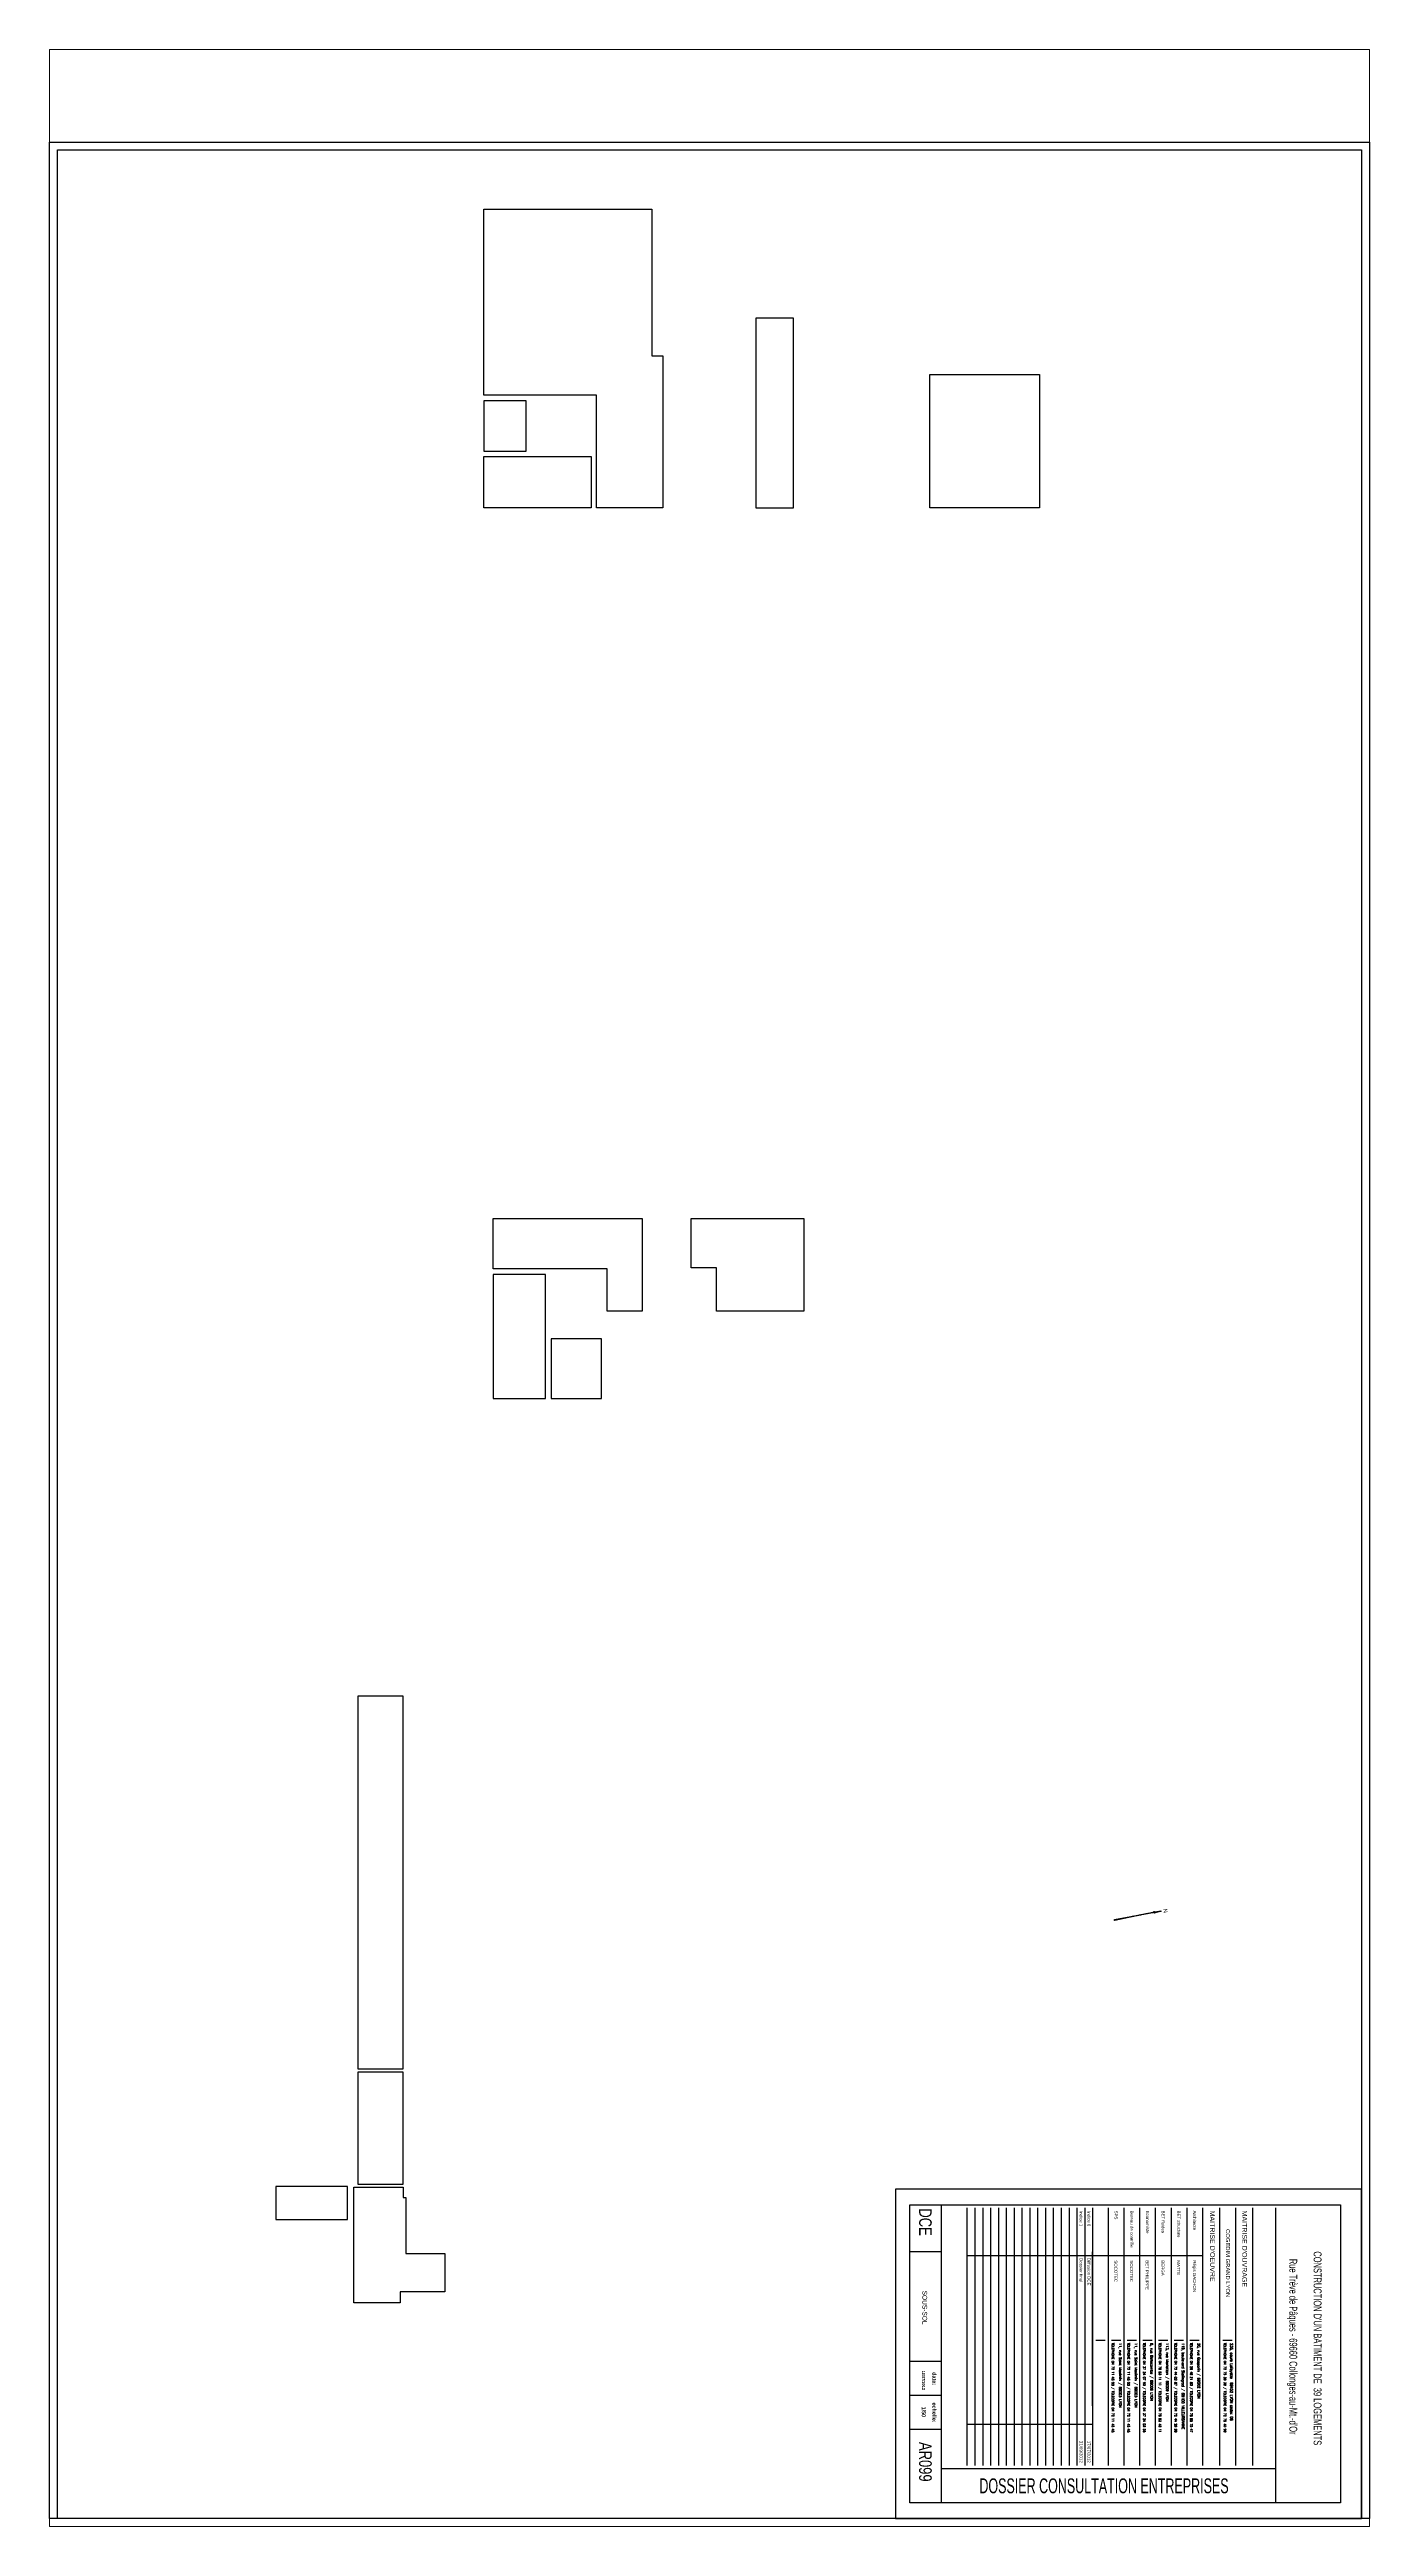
# Paper-space layout 'AR099' of a CAD drawing. Header units: centimetres. Extents: x 59 to 900, y 0 to 1579.
# The model-space entities are those that its viewports show. They can reach past a viewport. Long polylines and large blocks are cut down to what shows.
import ezdxf
from ezdxf.enums import TextEntityAlignment as Align

# ---------------------------------------------------------------- set-up
doc = ezdxf.new("R2010")
doc.units = ezdxf.units.CM
doc.header["$LTSCALE"] = 0.5
doc.layers.get('0').update_dxf_attribs({"linetype": 'CONTINUOUS'})
for name, color, linetype in [('0 CACHE', 255, 'CONTINUOUS'), ('1TEXTE__ARCHI', 7, 'CONTINUOUS'), ('2AMENAGEXT_TEXT', 7, 'CONTINUOUS'), ('3SU', 2, 'CONTINUOUS'), ('6PAPIER', 7, 'CONTINUOUS'), ('6TEXTE', 7, 'CONTINUOUS')]:
    doc.layers.add(name, color=color, linetype=linetype)
doc.styles.add('52', font='romans.shx', dxfattribs={"height": 8})
doc.styles.add('ARIAL', font='arial.ttf')
doc.styles.add('ARIALB', font='')
doc.styles.add('BOLD', font='txt', dxfattribs={"height": 1.2})
doc.styles.add('SIMPLEX1', font='SIMPLEX.shx', dxfattribs={"width": 0.8, "height": 10})
doc.styles.add('STYLE3', font='ARIALN.TTF')
doc.styles.add('STYLE6', font='arial.ttf')
doc.styles.get('ARIALB').set_extended_font_data('Arial Black')

# ---------------------------------------------------------------- blocks, each defined once
blk = doc.blocks.new('NOR01')
for points in [[(0.216, 11.328), (0.048, 11.52), (-0.048, 11.52), (-0.216, 11.328), (0, 13.44)], [(0.178153, 11.414989), (0.061069, 11.5488), (-0.061069, 11.5488), (-0.178153, 11.414989), (0, 13.156931)], [(-0.168, 0), (0, 11.52), (0.168, 0)], [(0.140306, 11.501978), (0.074137, 11.5776), (-0.074137, 11.5776), (-0.140306, 11.501978), (0, 12.873862)], [(-0.138777, 0.0288), (0, 9.544933), (0.138777, 0.0288)], [(-0.109554, 0.0576), (0, 7.569866), (0.109554, 0.0576)], [(0.10246, 11.588967), (0.087206, 11.6064), (-0.087206, 11.6064), (-0.10246, 11.588967), (0, 12.590793)], [(0.068781, 11.6352), (-0.068781, 11.6352), (0, 12.307724)], [(0.036885, 11.664), (-0.036885, 11.664), (0, 12.024656)], [(0.00499, 11.6928), (-0.00499, 11.6928), (0, 11.741587)], [(-0.080331, 0.0864), (0, 5.594799), (0.080331, 0.0864)], [(-0.051108, 0.1152), (0, 3.619731), (0.051108, 0.1152)], [(-0.021885, 0.144), (0, 1.644664), (0.021885, 0.144)]]:
    blk.add_lwpolyline(points, close=True)
at = {"style": 'BOLD'}
blk.add_text('N', height=1.152, dxfattribs=at).set_placement((-0.420161, 14.089522))

msp = doc.modelspace()

# ---------------------------------------------------------------- linework, layer by layer
at = {"layer": '3SU'}
for points in [[(26680.1, -12761.424), (27216.1, -12761.424), (27216.1, -13229.424), (27251.1, -13229.424), (27251.1, -13713.424), (27040.1, -13713.424), (27040.1, -13354.424), (26680.1, -13354.424), (26680.1, -12761.424)], [(26710.1, -15978.424), (27185.1, -15978.424), (27185.1, -16273.424), (27073.1, -16273.424), (27073.1, -16138.424), (27073.1, -16138.424), (26710.1, -16138.424), (26710.1, -15978.424)]]:
    msp.add_lwpolyline(points, dxfattribs=at)
for points in [[(27667.1, -13109.424), (27547.1, -13109.424), (27547.1, -13713.424), (27667.1, -13713.424)], [(28451.1, -13713.424), (28101.1, -13713.424), (28101.1, -13288.424), (28451.1, -13288.424)], [(26815.1, -13372.424), (26680.1, -13372.424), (26680.1, -13532.424), (26815.1, -13532.424)], [(26680.1, -13550.424), (27022.1, -13550.424), (27022.1, -13713.424), (26680.1, -13713.424)], [(27700.1, -16273.424), (27422.418, -16273.424), (27422.418, -16135.424), (27341.1, -16135.424), (27341.1, -15978.424), (27700.1, -15978.424)], [(26877.1, -16156.424), (26710.1, -16156.424), (26710.1, -16551.424), (26877.1, -16551.424)], [(27055.1, -16361.424), (26895.1, -16361.424), (26895.1, -16551.424), (27055.1, -16551.424)], [(26424.1, -17500.424), (26279.1, -17500.424), (26279.1, -18688.424), (26424.1, -18688.424)], [(26424.1, -18698.424), (26279.1, -18698.424), (26279.1, -19055.424), (26424.1, -19055.424)], [(26246.1, -19063.424), (26018.1, -19063.424), (26018.1, -19168.424), (26246.1, -19168.424)], [(26266.1, -19065.424), (26424.1, -19065.424), (26424.1, -19098.424), (26432.1, -19098.424), (26432.1, -19276.424), (26556.092, -19276.424), (26556.101, -19398.444), (26414.1, -19398.424), (26414.1, -19433.424), (26266.1, -19433.424)]]:
    msp.add_lwpolyline(points, close=True, dxfattribs=at)

psp = doc.layouts.new('AR099')

# ---------------------------------------------------------------- linework, layer by layer
at = {"layer": '2AMENAGEXT_TEXT'}
psp.add_line((840.3, 36.8), (627.1, 36.8), dxfattribs=at)
psp.add_lwpolyline([(881.5, 205), (881.5, 15), (607.1, 15), (607.1, 205)], close=True, dxfattribs=at)
at = {"layer": '6PAPIER'}
for points in [[(900, 5), (59, 5), (59, 1519.7), (900, 1519.7)], [(895, 5), (64, 5), (64, 1514.7), (895, 1514.7)]]:
    psp.add_lwpolyline(points, close=True, dxfattribs=at)
at = {"layer": '6PAPIER', "color": 254}
psp.add_lwpolyline([(598, 215), (598, 5), (895, 5), (895, 215)], close=True, dxfattribs=at)
at = {"layer": '6TEXTE'}
for p, q in [((627.1, 205), (627.1, 15)), ((643.6, 203), (643.6, 38.8)), ((648.6, 203), (648.6, 38.8)), ((653.6, 203), (653.6, 38.8)), ((658.6, 203), (658.6, 38.8)), ((663.6, 203), (663.6, 38.8)), ((668.6, 203), (668.6, 38.8)), ((673.6, 203), (673.6, 38.8)), ((678.6, 203), (678.6, 38.8)), ((683.6, 203), (683.6, 38.8)), ((688.6, 203), (688.6, 38.8)), ((693.6, 203), (693.6, 38.8)), ((698.6, 203), (698.6, 38.8)), ((703.6, 203), (703.6, 38.8)), ((703.6, 203), (703.6, 38.8)), ((708.6, 203), (708.6, 38.8)), ((713.6, 203), (713.6, 38.8)), ((713.6, 203), (713.6, 38.8)), ((718.6, 203), (718.6, 38.8)), ((723.6, 203), (723.6, 38.8)), ((723.6, 203), (723.6, 175)), ((733.6, 203), (733.6, 38.8)), ((733.6, 203), (733.6, 38.8)), ((743.6, 203), (743.6, 38.8)), ((753.6, 203), (753.6, 38.8)), ((763.6, 203), (763.6, 38.8)), ((773.6, 203), (773.6, 38.8)), ((783.6, 203), (783.6, 38.8)), ((793.6, 203), (793.6, 38.8)), ((804.6, 203), (804.6, 38.8)), ((814.6, 203), (814.6, 38.8)), ((825.6, 203), (825.6, 38.8)), ((840.3, 15), (840.3, 203)), ((627.1, 175), (607.1, 175)), ((723.6, 76.8), (723.6, 175)), ((643.6, 172.6), (723.6, 172.6)), ((723.6, 172.6), (793.6, 172.6)), ((725.6, 118.8), (731.6, 118.8)), ((735.6, 118.8), (741.6, 118.8)), ((745.6, 118.8), (751.6, 118.8)), ((755.6, 118.8), (761.6, 118.8)), ((765.6, 118.8), (771.6, 118.8)), ((775.6, 118.8), (781.6, 118.8)), ((785.6, 118.8), (791.6, 118.8)), ((806.6, 118.8), (812.6, 118.8)), ((627.1, 105.2), (607.1, 105.2)), ((627.1, 83.5), (607.1, 83.5)), ((643.6, 65.3), (723.6, 65.3)), ((723.6, 76.8), (723.6, 38.8)), ((627.1, 61.8), (607.1, 61.8)), ((840.3, 36.8), (627.1, 36.8))]:
    psp.add_line(p, q, dxfattribs=at)
psp.add_lwpolyline([(881.5, 205), (881.5, 15), (607.1, 15), (607.1, 205)], close=True, dxfattribs=at)

# ---------------------------------------------------------------- block references
at = {"layer": '1TEXTE__ARCHI', "xscale": 2.250000000305763, "yscale": 2.250000000305763, "zscale": 2.250000000305763, "rotation": 280.9577049103586}
psp.add_blockref('NOR01', (737.6, 386.5), dxfattribs=at)

# ---------------------------------------------------------------- texts
at = {"layer": '6TEXTE', "style": 'STYLE3', "width": 0.9}
for s, p in [('DCE', (617.1, 194)), ('AR099', (617.1, 41.2))]:
    psp.add_text(s, height=8, rotation=270, dxfattribs=at).set_placement(p, align=Align.MIDDLE_CENTER)
at = {"layer": '6TEXTE'}
for s, height, style, p in [('Indice 1', 2, 'STYLE6', (715.3, 201.1)), ('Indice 0', 2, 'STYLE6', (720.3, 201.1)), ('SPS', 2, 'STYLE6', (737.6, 201.3)), ('Bureau de contrôle', 2, 'STYLE6', (747.6, 201.3)), ('Economiste', 2, 'STYLE6', (757.6, 201.3)), ('BET fluides', 2, 'STYLE6', (767.6, 201.3)), ('BET structure', 2, 'STYLE6', (777.6, 201.3)), ('Dossier final', 2, 'STYLE6', (715.3, 171.1)), ('Diffusion DCE', 2, 'STYLE6', (720.3, 171.1)), ('SOCOTEC', 2, 'STYLE6', (737.4, 169.6)), ('SOCOTEC', 2, 'STYLE6', (747.4, 169.6)), ('BET PHILIPPE', 2, 'STYLE6', (757.4, 169.6)), ('BERGA', 2, 'STYLE6', (767.4, 169.6)), ('MATTE', 2, 'STYLE6', (777.4, 169.6)), ('Régis GACHON', 2, 'STYLE6', (787.6, 169.6)), ('TELEPHONE 04 72 11 45 00 / TELECOPIE 04 72 11 45 45', 1.4, 'SIMPLEX1', (735.9, 117.1)), ('11, rue Saint Maximin / 69003 LYON', 1.6, 'SIMPLEX1', (740.5, 116.9)), ('TELEPHONE 04 72 11 45 00 / TELECOPIE 04 72 11 45 45', 1.4, 'SIMPLEX1', (745.9, 117.1)), ('11, rue Saint Maximin / 69003 LYON', 1.6, 'SIMPLEX1', (750.5, 116.9)), ('TELEPHONE 04 37 24 07 90 / TELECOPIE 04 37 24 03 55', 1.4, 'SIMPLEX1', (755.9, 117.1)), ('6, rue Bellecombe / 69006 LYON', 1.6, 'SIMPLEX1', (760.5, 116.9)), ('TELEPHONE 04 78 83 11 11 / TELECOPIE 04 78 83 48 11', 1.4, 'SIMPLEX1', (765.9, 117.1)), ('113, rue Marietton / 69009 LYON', 1.6, 'SIMPLEX1', (770.5, 116.9)), ('TELEPHONE 04 72 44 02 87 / TELECOPIE 04 72 44 26 59', 1.4, 'SIMPLEX1', (775.9, 117.1)), ('119, boulevard Stalingrad / 69100 VILLEURBANNE', 1.6, 'SIMPLEX1', (780.5, 116.9)), ('TELEPHONE 04 26 46 21 80 / TELECOPIE 04 78 85 75 47', 1.4, 'SIMPLEX1', (785.9, 117.1)), ('20, rue Gasparin / 69002 LYON', 1.6, 'SIMPLEX1', (790.5, 116.9)), ('TELEPHONE 04 72 75 39 39 / TELECOPIE 04 72 75 40 99', 1.4, 'SIMPLEX1', (807.3, 117.1)), ('235, cours Lafayette  69452 LYON cédex 06', 1.6, 'SIMPLEX1', (811.4, 116.8)), ('31/09/2012', 2, 'STYLE6', (715.3, 54.6)), ('17/07/2012', 2, 'STYLE6', (720.3, 54.6))]:
    psp.add_text(s, height=height, rotation=270, dxfattribs=dict(at, style=style)).set_placement(p)
at = {"layer": '6TEXTE', "style": 'STYLE6'}
psp.add_text('Architecte', height=2, rotation=270, dxfattribs=at).set_placement((787.6, 188.9), align=Align.RIGHT)
at = {"layer": '6TEXTE', "style": 'STYLE3', "width": 1.3}
for s, p in [("MAITRISE D'OEUVRE", (798.5, 201.3)), ("MAITRISE D'OUVRAGE", (819, 201.3))]:
    psp.add_text(s, height=3, rotation=270, dxfattribs=at).set_placement(p)
at = {"layer": '6TEXTE', "style": 'STYLE3'}
for s, height, width, p in [('COGEDIM GRAND LYON', 2.5, 1.3, (808.6, 146.1)), ("Rue Trève de Pâques - 69660 Collonges-au-Mt.-d'Or", 5, 0.8, (849, 58.6)), ("CONSTRUCTION D'UN BATIMENT DE  39 LOGEMENTS", 5, 0.8, (864.5, 51.8))]:
    psp.add_text(s, height=height, rotation=270, dxfattribs=dict(at, width=width)).set_placement(p, align=Align.RIGHT)
at = {"layer": '6TEXTE', "style": 'ARIAL', "width": 0.6}
psp.add_text('DOSSIER CONSULTATION ENTREPRISES', height=9.5, dxfattribs=at).set_placement((730.9, 25.9), align=Align.MIDDLE)
at = {"layer": '6TEXTE', "insert": (618.2, 139.5), "char_height": 3, "width": 200, "attachment_point": 2, "rotation": 270, "style": '52'}
psp.add_mtext('{\\fArial|b0|i0|c0|p34;SOUS-SOL}', dxfattribs=at)
at = {"layer": '6TEXTE', "width": 200, "rotation": 270, "line_spacing_factor": 0.7, "style": 'ARIALB'}
for s, insert, char_height, attachment_point in [('{\\fArial Narrow|b1|i0|c0|p34;10/07/2012}', (616.8, 99.3), 1.8, 1), ('{\\fArial Narrow|b1|i0|c0|p34;date:}', (622.8, 94.2), 2.5, 5), ('{\\fArial Narrow|b1|i0|c0|p34;1/50}', (617.3, 76.4), 2.5, 1), ('{\\fArial Narrow|b1|i0|c0|p34;echelle:}', (622.8, 72.6), 2.5, 5)]:
    psp.add_mtext(s, dxfattribs=dict(at, insert=insert, char_height=char_height, attachment_point=attachment_point))

# ---------------------------------------------------------------- viewports
at = {"layer": '0 CACHE'}
psp.add_viewport(center=(479.5, 789.3), size=(841, 1578.68), view_center_point=(27399.482, -16199.869), view_height=7893.3773, dxfattribs=at)

doc.saveas('drawing.dxf')
